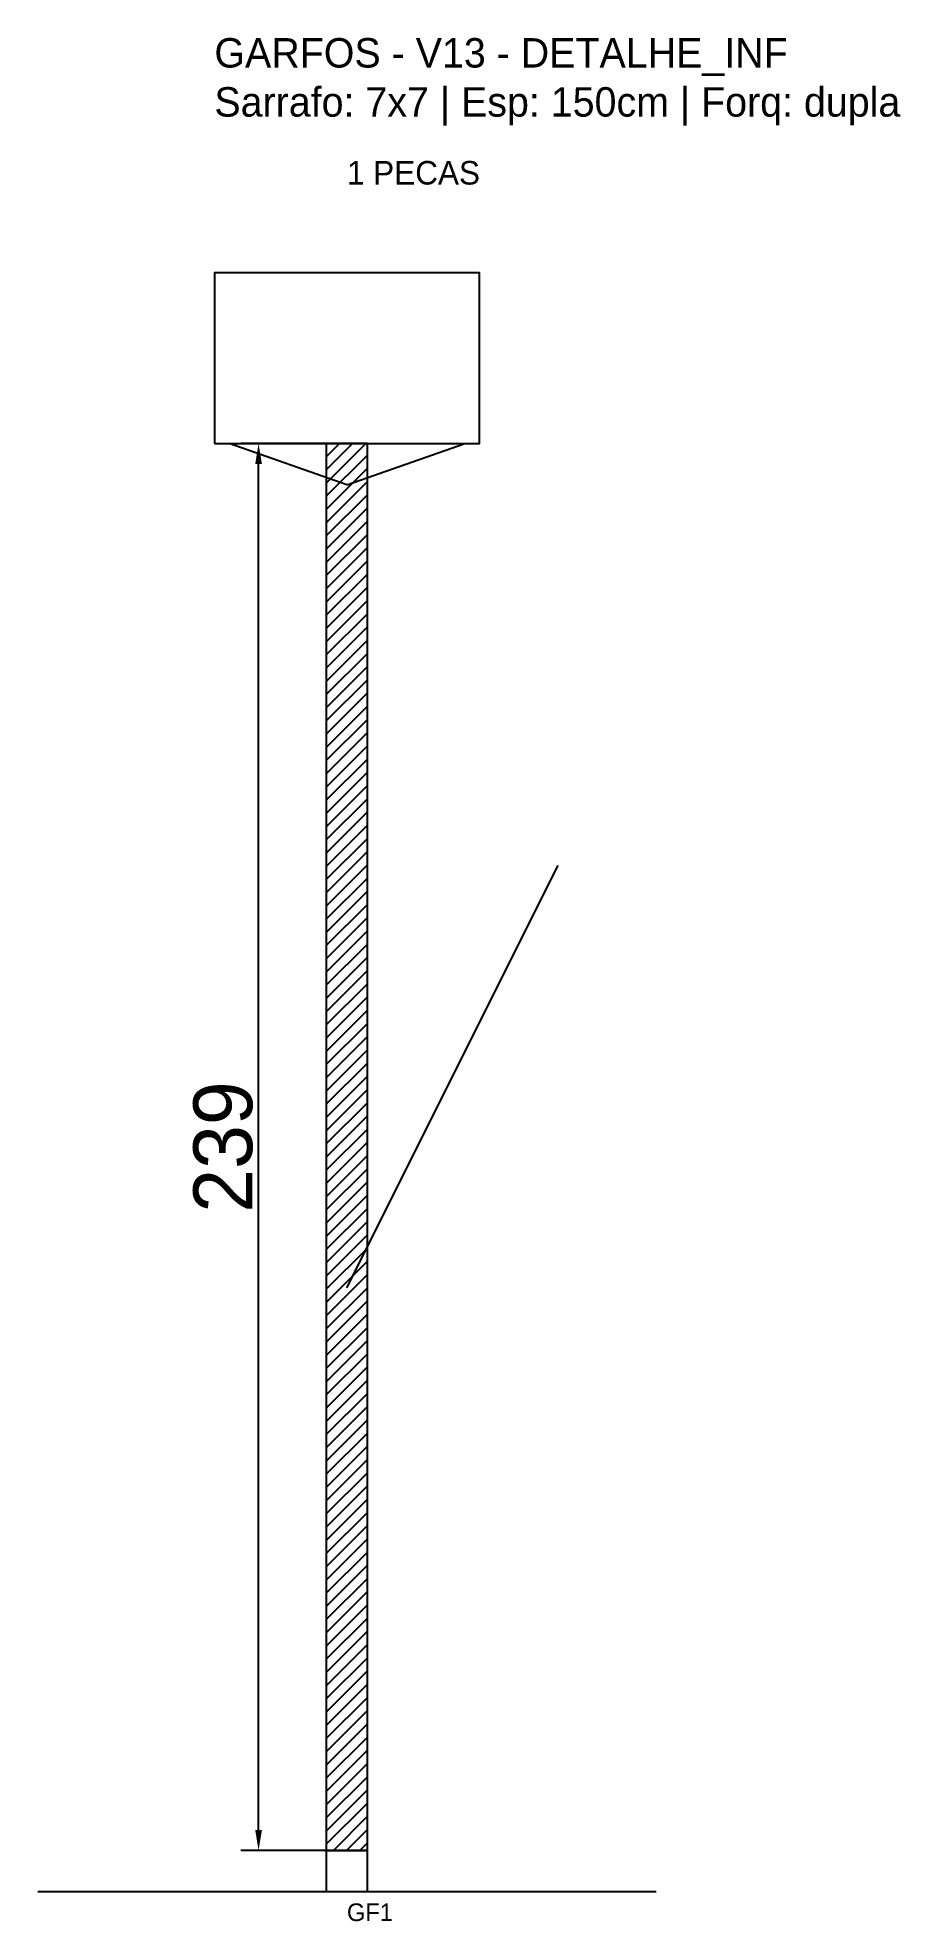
# Model space of a CAD drawing. Header units: metres. Extents: x -30 to 116, y -12 to 308.
import ezdxf

# ---------------------------------------------------------------- set-up
doc = ezdxf.new("R2010")
doc.units = ezdxf.units.M
for name, color, linetype in [('BARRA_ANCORAGEM', 1, 'Continuous'), ('COTA', 241, 'Continuous'), ('GARFOS OK', 3, 'Continuous'), ('NOME DA VIGA', 6, 'Continuous'), ('SARR_7x7', 40, 'Continuous'), ('VIGAS', 3, 'Continuous')]:
    doc.layers.add(name, color=color, linetype=linetype)
doc.dimstyles.new('EZ DXF', dxfattribs={"dimtxt": 10, "dimasz": 3.5, "dimexe": 3, "dimexo": 1.5, "dimgap": 1, "dimtad": 1, "dimdec": 1, "dimdsep": 46, "dimcen": 2.5, "dimazin": 3, "dimtfac": 1, "dimtmove": 0, "dimatfit": 3})

msp = doc.modelspace()

# ---------------------------------------------------------------- hatches: boundary and pattern name
at = {"layer": 'COTA'}
h = msp.add_hatch(dxfattribs=at)
h.set_pattern_fill('ANSI31', scale=0.5)
h.paths.add_polyline_path([(19, 0), (26, 0), (26, 239), (19, 239)])

# ---------------------------------------------------------------- linework, layer by layer
at = {"layer": 'BARRA_ANCORAGEM'}
msp.add_line((22.5, 95.6), (58.35, 167.3), dxfattribs=at)
at = {"layer": 'GARFOS OK'}
for p, q in [((22.5, 232), (2.5, 239)), ((2.5, 239), (42.5, 239)), ((22.5, 232), (42.5, 239))]:
    msp.add_line(p, q, dxfattribs=at)
at = {"layer": 'GARFOS OK', "linetype": 'CONTINUOUS'}
msp.add_line((-30, -7), (75, -7), dxfattribs=at)
at = {"layer": 'GARFOS OK'}
msp.add_lwpolyline([(19, 0), (26, 0), (26, 239), (19, 239), (19, 0)], dxfattribs=at)
at = {"layer": 'SARR_7x7'}
msp.add_lwpolyline([(19, -7), (26, -7), (26, 0), (19, 0), (19, -7)], dxfattribs=at)
at = {"layer": 'VIGAS'}
msp.add_lwpolyline([(0, 239), (45, 239), (45, 268), (0, 268), (0, 239)], dxfattribs=at)

# ---------------------------------------------------------------- texts
at = {"layer": 'NOME DA VIGA'}
for s, height, p in [('1 PECAS', 4, (22.5, 283)), ('GF1', 3, (22.5, -12))]:
    msp.add_text(s, height=height, dxfattribs=at).set_placement(p)
at = {"layer": 'NOME DA VIGA', "insert": (0, 293), "char_height": 5, "attachment_point": 7}
msp.add_mtext('GARFOS - V13 - DETALHE_INF\\PSarrafo: 7x7 | Esp: 150cm | Forq: dupla', dxfattribs=at)

# ---------------------------------------------------------------- dimensions: what is measured, and where the dimension line sits
at = {"layer": 'COTA'}
msp.add_linear_dim(base=(7.5, 0), p1=(22.5, 0), p2=(22.5, 239), angle=90, dimstyle='EZ DXF', dxfattribs=at).render()

doc.saveas('drawing.dxf')
